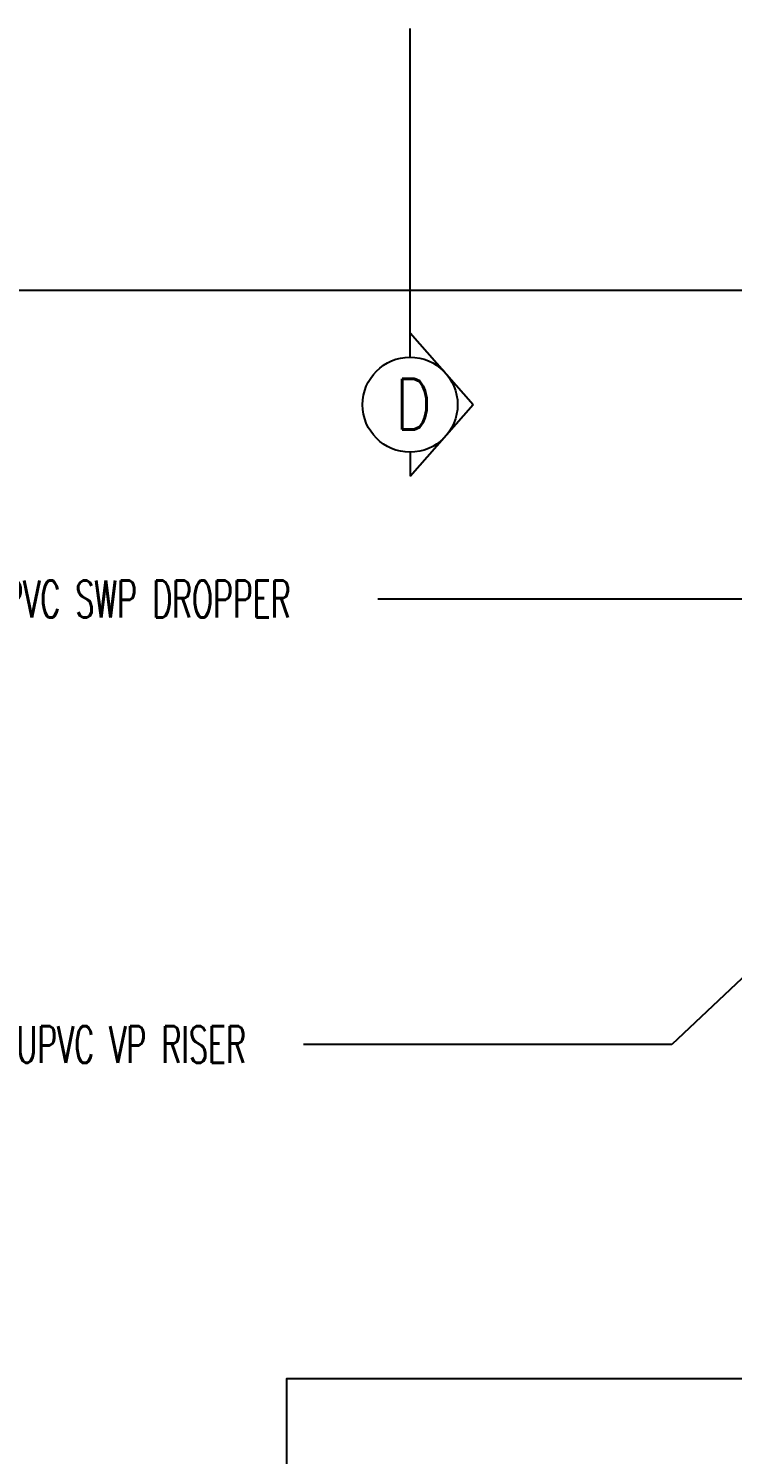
# Model space of a CAD drawing. Extents: x 2266480 to 2632177, y -858634 to -757244.
# Drawn here: x 2553651 to 2557468, y -790985 to -783256 of the extents above; entities that cross this region are included whole.
import ezdxf

# ---------------------------------------------------------------- set-up
doc = ezdxf.new("R2010")
doc.units = 0
doc.header["$LTSCALE"] = 10
doc.header["$MEASUREMENT"] = 0
for name, color, linetype in [('AR', 7, 'CONTINUOUS'), ('hatch', 7, 'CONTINUOUS'), ('SP', 220, 'CONTINUOUS'), ('T50', 4, 'CONTINUOUS'), ('VP', 100, 'CONTINUOUS')]:
    doc.layers.add(name, color=color, linetype=linetype)
doc.styles.add('DIMTEXT', font='romans.shx', dxfattribs={"width": 0.8, "height": 400})
doc.styles.add('ROMANS', font='romans')

msp = doc.modelspace()

# ---------------------------------------------------------------- linework, layer by layer
at = {"layer": 'AR', "color": 0}
for p, q in [((2555719.7, -784905), (2555719.7, -783255.8)), ((2555719.7, -784905), (2556061.2, -785293.6)), ((2555719.7, -785037.2), (2555719.7, -784905)), ((2555719.7, -785682.3), (2556061.2, -785293.6)), ((2555719.7, -785552.4), (2555719.7, -785682.3))]:
    msp.add_line(p, q, dxfattribs=at)
msp.add_circle((2555719.7, -785294.8), 257.6, dxfattribs=at)
at = {"layer": 'hatch', "color": 0}
for points in [[(2529299.5, -784674.1), (2558299.5, -784674.1)], [(2558299.5, -790574.1), (2558299.5, -790574.1), (2558299.5, -790574.1), (2555049.5, -790574.1), (2555049.5, -838674.1), (2557299.5, -838674.1)]]:
    msp.add_lwpolyline(points, dxfattribs=at)
at = {"layer": 'SP', "color": 0}
msp.add_line((2555545.3, -786347.6), (2558170.9, -786347.6), dxfattribs=at)
at = {"layer": 'VP', "color": 0}
for p, q in [((2558563.2, -787418), (2557138, -788762.5)), ((2557138, -788762.5), (2555142.3, -788762.5))]:
    msp.add_line(p, q, dxfattribs=at)

# ---------------------------------------------------------------- texts
at = {"layer": 'SP', "color": 0, "style": 'ROMANS', "width": 0.6}
msp.add_text('100%%c UPVC SWP DROPPER', height=200, dxfattribs=at).set_placement((2552907.4, -786448))
at = {"layer": 'T50', "color": 0, "style": 'DIMTEXT', "width": 0.8}
msp.add_text('D', height=275, rotation=0, dxfattribs=at).set_placement((2555638.5, -785429.7))
at = {"layer": 'VP', "color": 0, "style": 'ROMANS', "width": 0.6}
msp.add_text('100%%c UPVC VP RISER', height=200, dxfattribs=at).set_placement((2553091.2, -788862.3))

doc.saveas('drawing.dxf')
